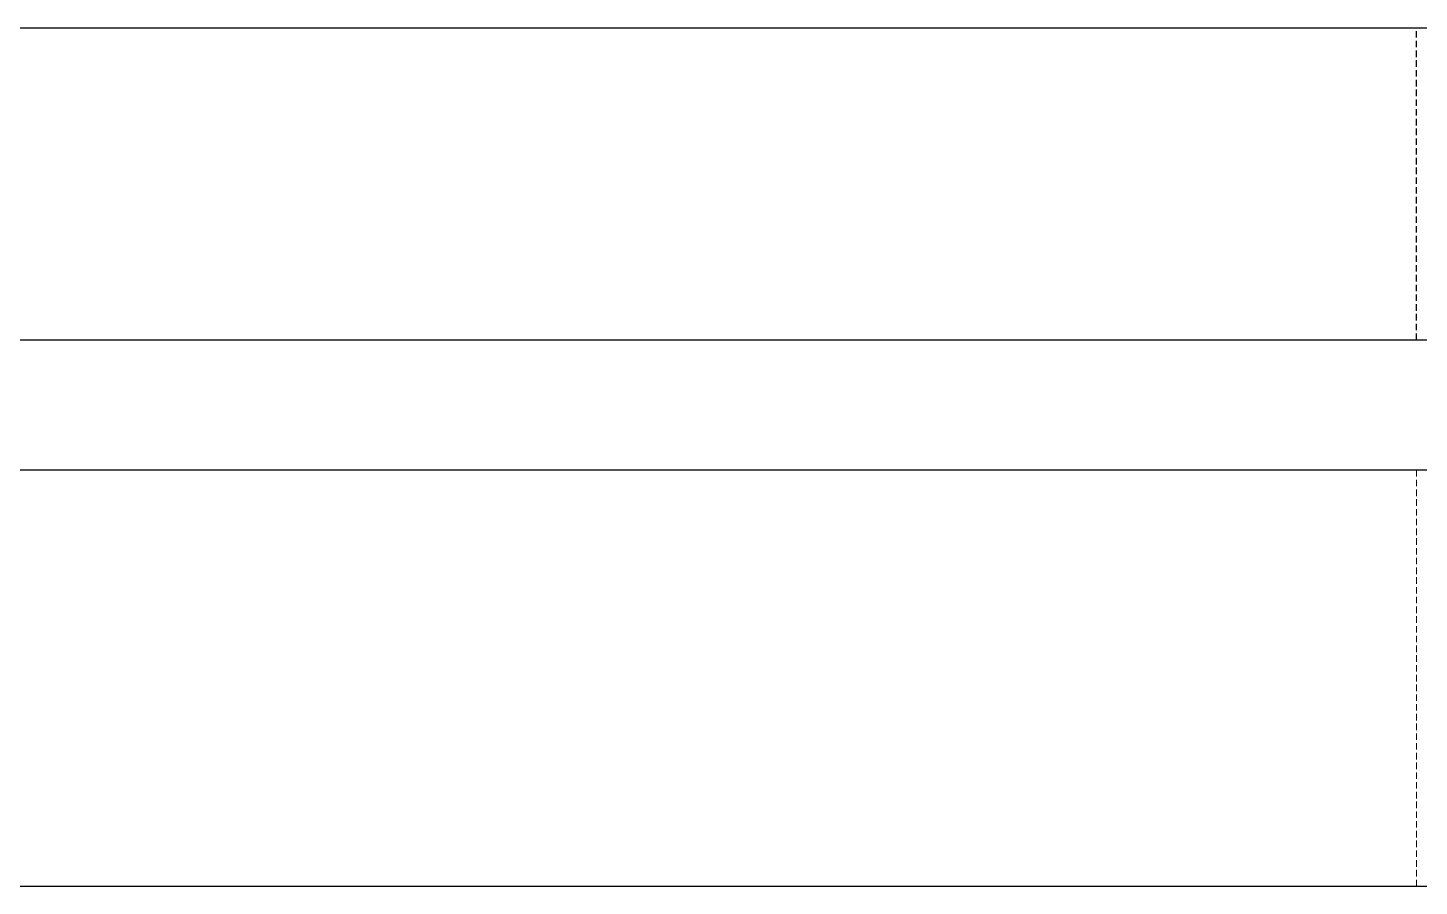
# Model space of a CAD drawing. Extents: x 59521 to 184406, y -1257 to 56672.
# Drawn here: x 86219.1 to 86272.6, y 15569.5 to 15602.5 of the extents above; entities that cross this region are included whole.
import ezdxf

# ---------------------------------------------------------------- set-up
doc = ezdxf.new("R2010")
doc.units = 0
doc.header["$MEASUREMENT"] = 0
doc.linetypes.add('EB_DASH', pattern=[6, 3, -3])
doc.linetypes.add('HIDDEN', pattern=[0.375, 0.25, -0.125])
doc.layers.get('0').update_dxf_attribs({"linetype": 'CONTINUOUS'})
doc.layers.add('03-JI-ZHUN-XIAN', color=7, linetype='CONTINUOUS')
doc.layers.add('DEFAULT_2', color=8, linetype='EB_DASH', lineweight=0)

# ---------------------------------------------------------------- blocks, each defined once
blk = doc.blocks.new('rt666')
at = {"color": 87, "linetype": 'Continuous'}
for p, q in [((-1318.163, -17), (-665, -17)), ((-1312.339, -33), (-665, -33))]:
    blk.add_line(p, q, dxfattribs=at)
at = {"layer": '03-JI-ZHUN-XIAN', "color": 87, "linetype": 'Continuous'}
for p, q in [((-1016.898, 0), (-665, 0)), ((-1319.982, -12), (-665, -12))]:
    blk.add_line(p, q, dxfattribs=at)
at = {"layer": '03-JI-ZHUN-XIAN', "color": 87, "linetype": 'HIDDEN'}
blk.add_line((-819.5, -12), (-819.5, 0), dxfattribs=at)
at = {"layer": 'DEFAULT_2', "color": 87, "linetype": 'HIDDEN'}
blk.add_line((-819.5, -17), (-819.5, -33), dxfattribs=at)

msp = doc.modelspace()

# ---------------------------------------------------------------- block references
msp.add_blockref('rt666', (87091.983, 15602.528))

doc.saveas('drawing.dxf')
